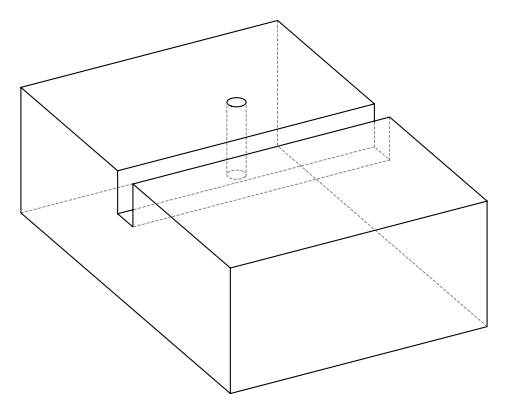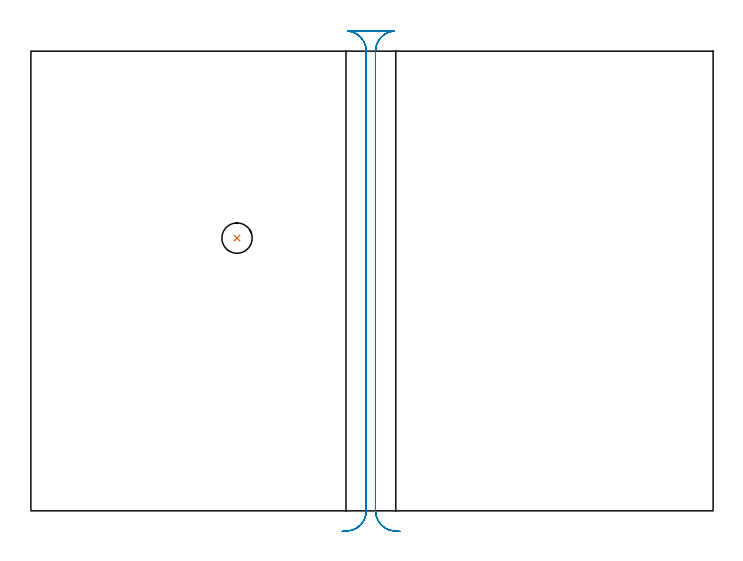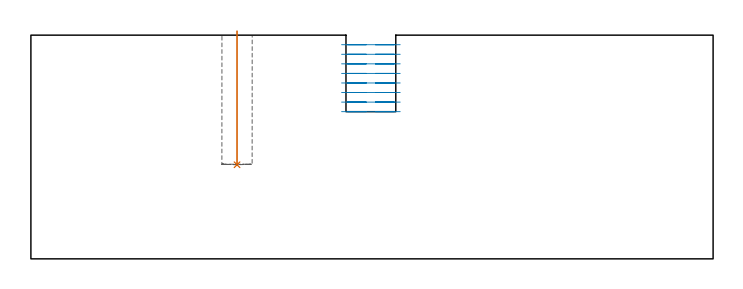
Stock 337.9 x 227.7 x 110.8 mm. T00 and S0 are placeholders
(PLAN: 2 operations, 1 tool changes, 9.1 min)
(1 INDEXABLE_INSERT_DRILL_BLIND_HOLE_FROM_SOLID | STEP1POCKET | NXT0302_001 | 0.27 min | 11296 mm3)
(2 MILL_RECTANGULAR_SLOT | SLOT_RECTANGULAR | UGT0201_094 | Follow Part, ap 5, ae 75% | 8.83 min | 212321 mm3)
(TOOL NXT0302_001 | Index. Insert Drill 15mm [880-D1500L20-05] | D15 PA176 FL75 Z2)
(TOOL UGT0201_094 | End mill 20 mm | D20 FL38 Z4)
(OP 1 INDEXABLE_INSERT_DRILL_BLIND_HOLE_FROM_SOLID)
G17 G21 G94 G90
T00 M6
G54
G17 G0 G90 X102.1 Y135.1 S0 M3
G43 Z120.8 H1
G94 G81 G98 Z46.6 F250. R112.8
G80
M5
M2
(OP 2 MILL_RECTANGULAR_SLOT)
G17 G21 G94 G90
T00 M6
G54
G17 G0 G90 X182.917 Y-10.202 S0 M3
G43 Z120.8 H0
Z106.062
G94 G1 X179.926 Y-9.97 F250.
G2 X170.7 Y0. R10. F500.
G1 Y227.7
G2 X179.926 Y237.67 R10.
G1 Y237.7
X156.874
Y237.67
G2 X166.1 Y227.7 R10.
G1 Y0.
G2 X156.874 Y-9.97 R10.
G1 X153.883 Y-10.202 F250.
G0 X182.917 Z101.325
G1 X179.926 Y-9.97
G2 X170.7 Y0. R10. F500.
G1 Y227.7
G2 X179.926 Y237.67 R10.
G1 Y237.7
X156.874
Y237.67
G2 X166.1 Y227.7 R10.
G1 Y0.
G2 X156.874 Y-9.97 R10.
G1 X153.883 Y-10.202 F250.
G0 X182.917 Z96.587
G1 X179.926 Y-9.97
G2 X170.7 Y0. R10. F500.
G1 Y227.7
G2 X179.926 Y237.67 R10.
G1 Y237.7
X156.874
Y237.67
G2 X166.1 Y227.7 R10.
G1 Y0.
G2 X156.874 Y-9.97 R10.
G1 X153.883 Y-10.202 F250.
G0 X182.917 Z91.85
G1 X179.926 Y-9.97
G2 X170.7 Y0. R10. F500.
G1 Y227.7
G2 X179.926 Y237.67 R10.
G1 Y237.7
X156.874
Y237.67
G2 X166.1 Y227.7 R10.
G1 Y0.
G2 X156.874 Y-9.97 R10.
G1 X153.883 Y-10.202 F250.
G0 X182.917 Z87.112
G1 X179.926 Y-9.97
G2 X170.7 Y0. R10. F500.
G1 Y227.7
G2 X179.926 Y237.67 R10.
G1 Y237.7
X156.874
Y237.67
G2 X166.1 Y227.7 R10.
G1 Y0.
G2 X156.874 Y-9.97 R10.
G1 X153.883 Y-10.202 F250.
G0 X182.917 Z82.375
G1 X179.926 Y-9.97
G2 X170.7 Y0. R10. F500.
G1 Y227.7
G2 X179.926 Y237.67 R10.
G1 Y237.7
X156.874
Y237.67
G2 X166.1 Y227.7 R10.
G1 Y0.
G2 X156.874 Y-9.97 R10.
G1 X153.883 Y-10.202 F250.
G0 X182.917 Z77.637
G1 X179.926 Y-9.97
G2 X170.7 Y0. R10. F500.
G1 Y227.7
G2 X179.926 Y237.67 R10.
G1 Y237.7
X156.874
Y237.67
G2 X166.1 Y227.7 R10.
G1 Y0.
G2 X156.874 Y-9.97 R10.
G1 X153.883 Y-10.202 F250.
G0 X182.917 Z72.9
G1 X179.926 Y-9.97
G2 X170.7 Y0. R10. F500.
G1 Y227.7
G2 X179.926 Y237.67 R10.
G1 Y237.7
X156.874
Y237.67
G2 X166.1 Y227.7 R10.
G1 Y0.
G2 X156.874 Y-9.97 R10.
G1 X153.883 Y-10.202 F250.
G0 Z120.8
M5
M2
